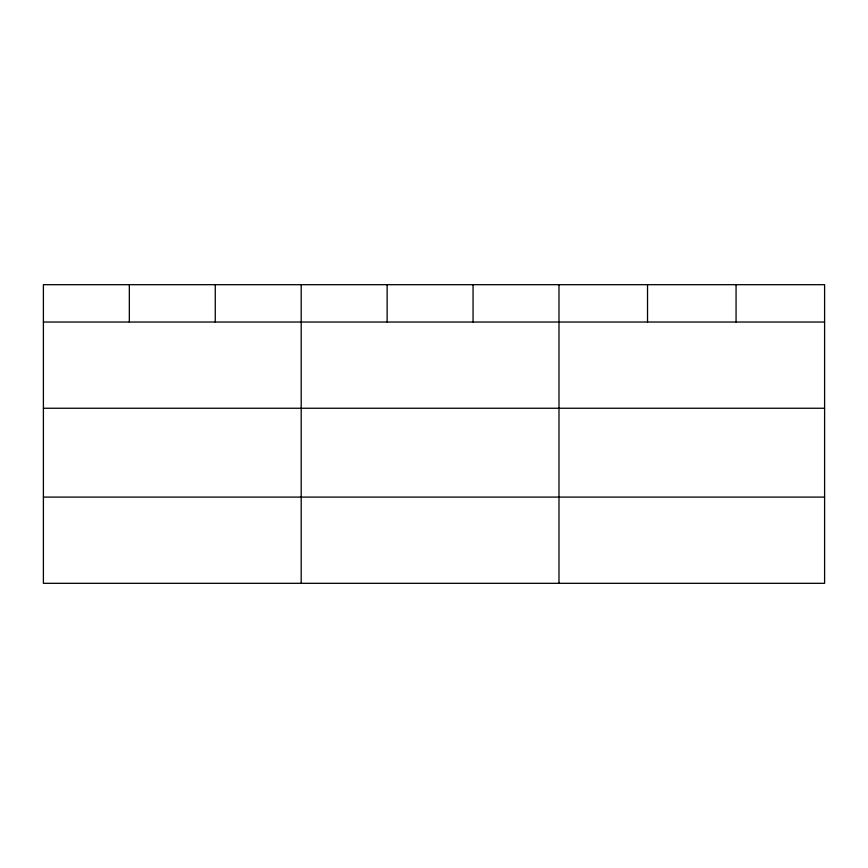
<?xml version="1.0" encoding="UTF-8"?>
<svg xmlns="http://www.w3.org/2000/svg" width="868" height="868" viewBox="0 0 868 868"><rect width="100%" height="100%" fill="white"/><g stroke="black" fill="none" stroke-linecap="round" stroke-linejoin="round"><path stroke-width="1.3" d="M824.6 408.253L824.6 284.682L43.4 284.682L43.4 583.318L824.6 583.318L824.6 408.253L43.4 408.253M43.4 322.028L824.6 322.028M43.4 497.093L824.6 497.093M736.064 284.682L736.064 322.028M647.528 284.682L647.528 322.028M558.992 284.682L558.992 583.318M473.06 284.682L473.06 322.028M387.128 284.682L387.128 322.028M301.196 284.682L301.196 583.318M215.264 284.682L215.264 322.028M129.332 284.682L129.332 322.028"/></g></svg>
